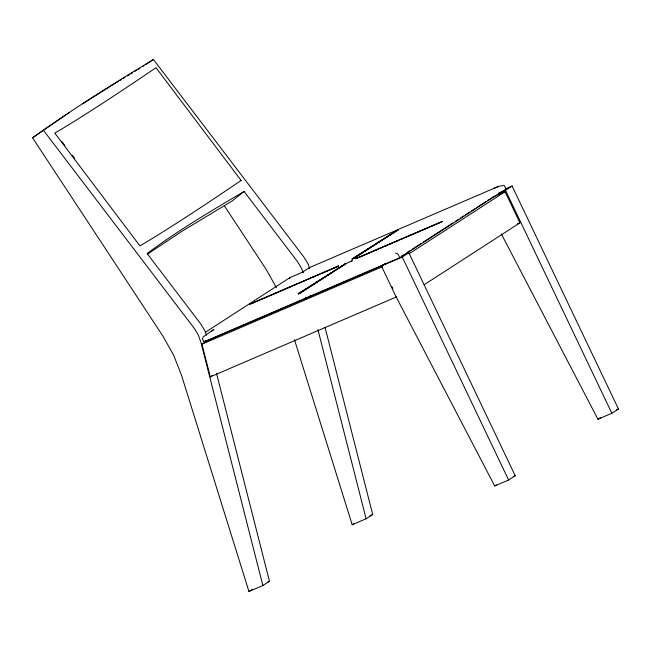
<?xml version="1.0" encoding="UTF-8"?>
<svg xmlns="http://www.w3.org/2000/svg" width="651" height="651" viewBox="0 0 651 651"><rect width="100%" height="100%" fill="white"/><g stroke="black" fill="none" stroke-linecap="round" stroke-linejoin="round"><path stroke-width="0.98" d="M289.117 278.726L289.964 277.603L303.635 271.719M308.737 268.668L309.583 267.545L498.642 186.365L504.069 185.397L506.193 188.936L399.763 257.731L203.893 341.84L202.404 338.732L203.218 336.876L213.976 329.349L211.315 331.53M303.114 272.655L301.437 268.082L297.328 261.385L244.076 191.459L232.277 200.899L181.727 231.422L147.769 253.947M216.514 373.349L269.465 581.262L262.866 585.526L248.951 591.499L181.58 375.489L173.646 355.202L162.913 336.119L32.55 137.8C71.61 109.848 112.314 84.28 153.433 59.501L303.927 257.121L308.037 263.81L309.721 268.391M32.55 137.8L68.933 112.769M142.39 66.801L143.969 65.751M145.547 64.709L153.433 59.501M205.252 332.36L289.964 277.603M250 304.229L338.341 266.104L330.024 269.872M302.072 272.403L309.583 267.545M203.893 341.84L205.545 340.774M396.711 296.807L210.273 376.864L201.956 344.2L207.376 340.693L383.138 265.226M338.268 265.95L337.462 266.674M298.296 293.788L345.03 264.046L300.51 293.023L298.296 293.788L345.03 264.046M352.061 259.033L398.176 229.689L354.274 258.268L352.061 259.033L398.176 229.689M298.37 293.943L345.103 264.2M352.134 259.188L398.249 229.844M355.812 258.61L442.094 221.552L355.812 258.61L360.524 256.771M355.885 258.764L356.683 258.04M442.021 221.397L441.223 222.121M401.602 255.892L408.861 252.775L515.21 475.735L508.61 479.999L494.695 485.972L396.239 297.108L381.396 265.999L385.522 263.329M210.273 376.864L212.6 375.358M407.013 252.604L410.399 250.415M412.099 249.317L421.425 243.295M423.117 242.196L452.787 223.016M455.334 221.373L458.719 219.184M460.42 218.085L463.805 215.896M465.506 214.797L469.745 212.055M471.438 210.957L474.831 208.768M476.524 207.669L485.849 201.647M487.542 200.549L493.482 196.716L505.07 191.736L519.913 222.845L424.118 284.772M381.396 265.999L402.261 257.039L408.861 252.775M498.243 193.42L505.502 190.304L512.101 186.031L618.45 408.991L611.85 413.263L597.943 419.236L501.351 233.969M409.276 253.662L505.07 191.736M248.951 591.499L252.254 589.367M294.488 339.749L352.191 524.763L353.843 523.697M352.191 524.763L366.106 518.79L372.706 514.526L325.028 327.307M494.695 485.972L496.347 484.905M597.943 419.236L600.417 417.633M82.685 103.737L110.873 85.973M111.703 85.468L118.327 81.44M119.979 80.431L121.639 79.43M123.291 78.421L124.943 77.412M127.433 75.898L129.093 74.889M130.761 73.872L132.422 72.863M134.912 71.35L136.572 70.332M138.24 69.323L139.9 68.314M244.076 191.459C211.07 211.014 177.878 230.503 147.142 253.548L200.687 323.856L204.796 330.553L206.473 335.127M350.873 261.645L351.971 261.002M505.754 188.757L512.101 186.031M249.927 304.074L338.341 266.104M251.864 303.431L254.655 302.235M256.518 301.437L258.374 300.632M261.165 299.436L263.028 298.638M264.892 297.841L267.683 296.636M269.538 295.839L272.33 294.643M274.193 293.845L276.984 292.641M278.848 291.843L281.639 290.647M283.502 289.85L291.876 286.253M293.731 285.455L296.522 284.251M298.386 283.454L301.177 282.257M303.04 281.46L305.832 280.255M307.687 279.458L310.478 278.262M312.342 277.456L315.133 276.26M316.996 275.463L318.852 274.665M321.651 273.461L323.506 272.663M325.37 271.866L328.161 270.67M362.379 255.973L365.162 254.777M367.018 253.98L369.792 252.791M371.648 251.994L374.431 250.798M376.286 250L378.141 249.203M380.925 248.007L382.78 247.209M384.635 246.412L387.418 245.224M389.274 244.426L392.057 243.23M393.912 242.432L397.623 240.837M400.406 239.641L402.261 238.844M405.044 237.656L406.899 236.858M408.755 236.061L411.538 234.865M413.393 234.067L416.176 232.871M418.032 232.073L420.815 230.877M422.67 230.088L425.453 228.892M427.308 228.094L430.091 226.898M431.947 226.1L434.73 224.904M436.585 224.107L440.296 222.512M201.956 344.2L382.365 266.731M517.236 223.993L519.913 222.845M369.923 515.714L372.706 514.526M616.595 409.788L618.45 408.991M267.61 582.059L269.465 581.262M513.354 476.524L515.21 475.735M493.385 188.611L498.642 186.365M344.363 264.68L343.248 264.916L352.451 260.628M395.605 252.97L397.875 254.045L399.763 257.731M61.829 141.511L64.897 145.539M72.261 155.215L74.71 158.437M43.593 130.501L194.088 328.12L198.197 334.817L200.882 342.141L262.866 585.526M224.351 205.789L266.153 269.376L276.398 287.604M505.502 190.304L611.85 413.263M402.261 257.039L508.61 479.999M391.926 286.782L392.797 288.605M305.62 297.434L306.491 299.257M310.112 295.546L310.6 297.466M317.924 329.601L366.106 518.79M241.114 180.465L156.004 67.696A697.473 28.221 -37 0 1 54.814 133.105L139.916 245.883A697.473 28.221 -37 0 0 241.114 180.465"/></g></svg>
